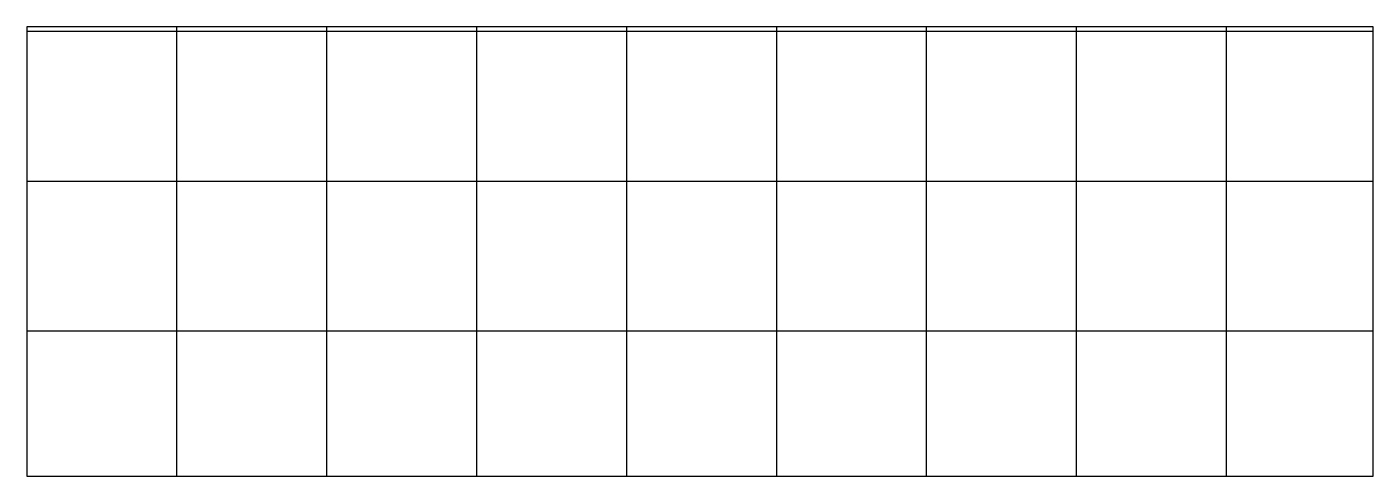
# Model space of a CAD drawing. Header units: metres. Extents: x 0 to 2566, y -849 to 9.
import ezdxf

# ---------------------------------------------------------------- set-up
doc = ezdxf.new("R2010")
doc.units = ezdxf.units.M

msp = doc.modelspace()

# ---------------------------------------------------------------- hatches: boundary and pattern name
h = msp.add_hatch()
h.set_pattern_fill('NET', scale=90)
h.paths.add_polyline_path([(2565.58, -848.68), (2565.58, 8.57), (0, 8.57), (0, -848.68)])

# ---------------------------------------------------------------- linework, layer by layer
msp.add_lwpolyline([(0, -848.68), (2565.58, -848.68), (2565.58, 8.57), (0, 8.57)], close=True)

doc.saveas('drawing.dxf')
